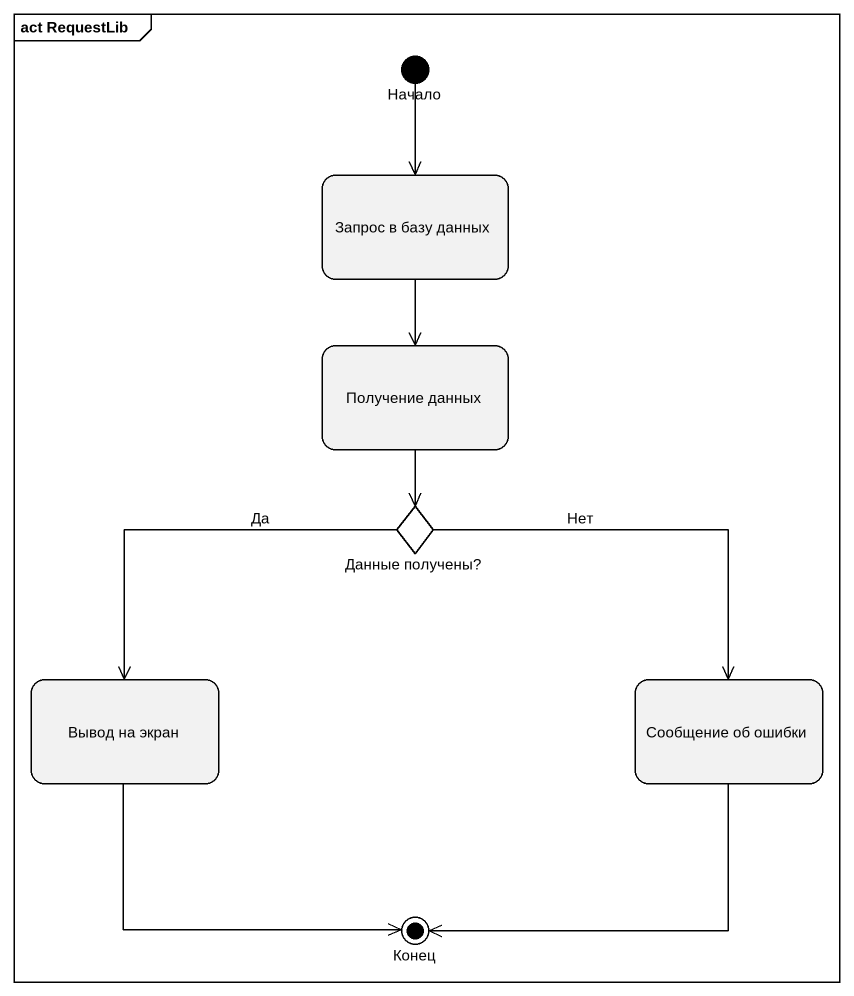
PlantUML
@startuml
mainframe act RequestLib
hide empty description
state Начало <<start>>
state "Запрос в базу данных" as Запрос_в_базу_данных
state "Получение данных" as Получение_данных
state "Данные получены?" as Данные_получены <<choice>>
state "Вывод на экран" as Вывод_на_экран
state "Сообщение об ошибки" as Сообщение_об_ошибки
state Конец <<end>>
Начало --> Запрос_в_базу_данных
Запрос_в_базу_данных --> Получение_данных
Получение_данных --> Данные_получены
Данные_получены --> Вывод_на_экран : Да
Данные_получены --> Сообщение_об_ошибки : Нет
Вывод_на_экран --> Конец
Сообщение_об_ошибки --> Конец
@enduml
